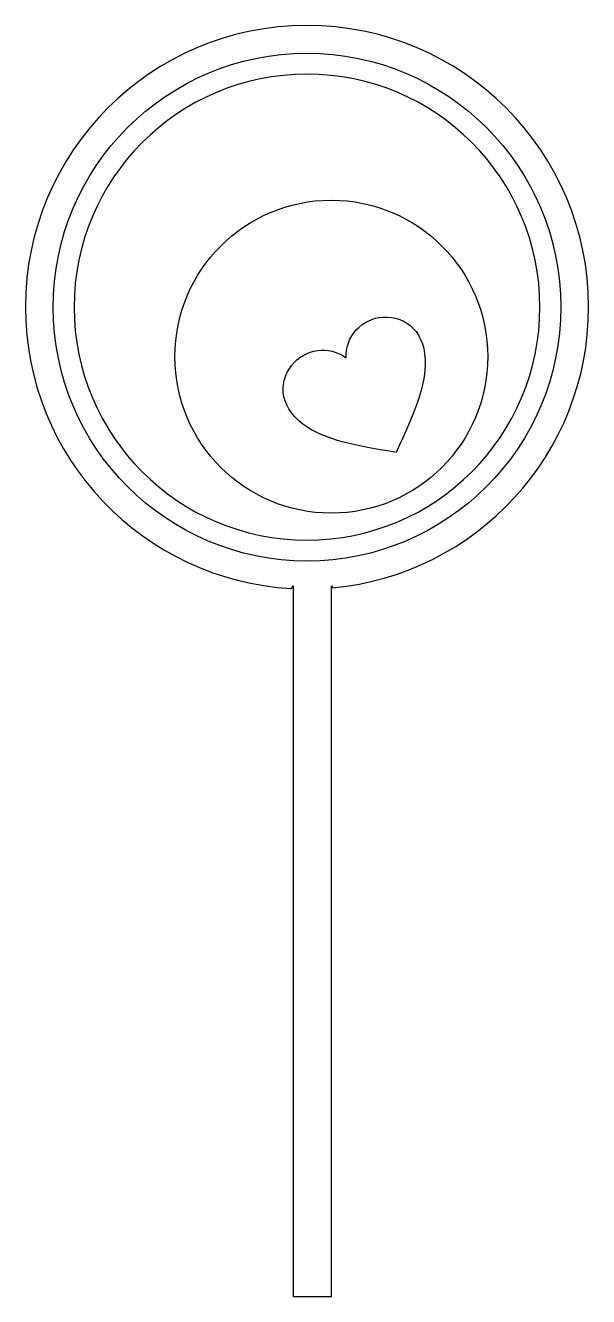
# Model space of a CAD drawing. Header units: centimetres. Extents: x -4.5 to 4.5, y -10.2 to 10.2.
import ezdxf

# ---------------------------------------------------------------- set-up
doc = ezdxf.new("R2010")
doc.units = ezdxf.units.CM
doc.header["$MEASUREMENT"] = 0
doc.layers.add('Camada 1', color=7, linetype='Continuous')

msp = doc.modelspace()

# ---------------------------------------------------------------- linework, layer by layer
at = {"layer": 'Camada 1'}
for points, knots in [([(0.39009, 1.20192), (0.39009, 1.20192), (0.39009, -10.17468), (0.39009, -10.17468), (0.39009, -10.17468), (0.39009, -10.17468), (-0.22255, -10.17468), (-0.22255, -10.17468), (-0.22255, -10.17468), (-0.22255, -10.17468), (-0.22255, 1.20192), (-0.22255, 1.20192), (-0.22255, 1.20192), (-0.22255, 1.20192), (-0.25036, 1.16165), (-0.25036, 1.16165), (-0.25036, 1.16165), (-2.62449, 1.29146), (-4.50973, 3.25789), (-4.50973, 5.66497), (-4.50973, 5.66497), (-4.50973, 8.15549), (-2.49054, 10.17468), (-0.00001, 10.17468), (-0.00001, 10.17468), (2.49017, 10.17468), (4.50971, 8.15549), (4.50971, 5.66496), (4.50971, 5.66496), (4.50971, 3.31353), (2.71015, 1.38226), (0.41438, 1.17313), (0.41438, 1.17313), (0.41438, 1.17313), (0.39009, 1.20192), (0.39009, 1.20192)], [0, 0, 0, 0, 0.1, 0.1, 0.1, 0.1, 0.2, 0.2, 0.2, 0.2, 0.3, 0.3, 0.3, 0.3, 0.4, 0.4, 0.4, 0.4, 0.5, 0.5, 0.5, 0.5, 0.6, 0.6, 0.6, 0.6, 0.7, 0.7, 0.7, 0.7, 0.8, 0.8, 0.8, 0.8, 1, 1, 1, 1]), ([(-0.00001, 1.60033), (2.24461, 1.60033), (4.06462, 3.42035), (4.06462, 5.66496), (4.06462, 5.66496), (4.06462, 7.90961), (2.2446, 9.72928), (-0.00001, 9.72928), (-0.00001, 9.72928), (-2.24463, 9.72928), (-4.06433, 7.90961), (-4.06433, 5.66496), (-4.06433, 5.66496), (-4.06433, 3.42035), (-2.24463, 1.60033), (-0.00001, 1.60033)], [0, 0, 0, 0, 0.2, 0.2, 0.2, 0.2, 0.4, 0.4, 0.4, 0.4, 0.6, 0.6, 0.6, 0.6, 1, 1, 1, 1]), ([(-3.73019, 5.66465), (-3.73019, 7.72478), (-2.06014, 9.39483), (-0.00001, 9.39483), (-0.00001, 9.39483), (2.06043, 9.39483), (3.73017, 7.72478), (3.73017, 5.66465), (3.73017, 5.66465), (3.73017, 3.60516), (2.06044, 1.93479), (-0.00001, 1.93479), (-0.00001, 1.93479), (-2.06014, 1.93479), (-3.73019, 3.60516), (-3.73019, 5.66465)], [0, 0, 0, 0, 0.2, 0.2, 0.2, 0.2, 0.4, 0.4, 0.4, 0.4, 0.6, 0.6, 0.6, 0.6, 1, 1, 1, 1]), ([(0.38945, 2.36646), (1.77267, 2.36646), (2.89434, 3.48813), (2.89434, 4.87198), (2.89434, 4.87198), (2.89434, 6.25522), (1.77267, 7.3769), (0.38945, 7.3769), (0.38945, 7.3769), (-0.99411, 7.3769), (-2.11578, 6.25523), (-2.11578, 4.87198), (-2.11578, 4.87198), (-2.11578, 3.48811), (-0.99411, 2.36646), (0.38945, 2.36646)], [0, 0, 0, 0, 0.2, 0.2, 0.2, 0.2, 0.4, 0.4, 0.4, 0.4, 0.6, 0.6, 0.6, 0.6, 1, 1, 1, 1]), ([(1.42606, 3.34039), (1.73303, 4.00034), (1.87821, 4.35591), (1.89162, 4.73064), (1.89162, 4.73064), (1.91207, 5.25952), (1.58851, 5.52746), (1.22207, 5.50603), (1.22207, 5.50603), (0.8774, 5.4846), (0.61136, 5.193), (0.6267, 4.85341), (0.6267, 4.85341), (0.35428, 5.0574), (-0.03709, 5.00176), (-0.2491, 4.72871), (-0.2491, 4.72871), (-0.47291, 4.43838), (-0.43296, 4.02079), (0.01403, 3.73941), (0.01403, 3.73941), (0.33254, 3.53864), (0.7073, 3.45808), (1.42606, 3.34039)], [0, 0, 0, 0, 0.14285714, 0.14285714, 0.14285714, 0.14285714, 0.28571429, 0.28571429, 0.28571429, 0.28571429, 0.42857143, 0.42857143, 0.42857143, 0.42857143, 0.57142857, 0.57142857, 0.57142857, 0.57142857, 0.71428571, 0.71428571, 0.71428571, 0.71428571, 1, 1, 1, 1])]:
    msp.add_open_spline(points, degree=3, knots=knots, dxfattribs=at)

doc.saveas('drawing.dxf')
